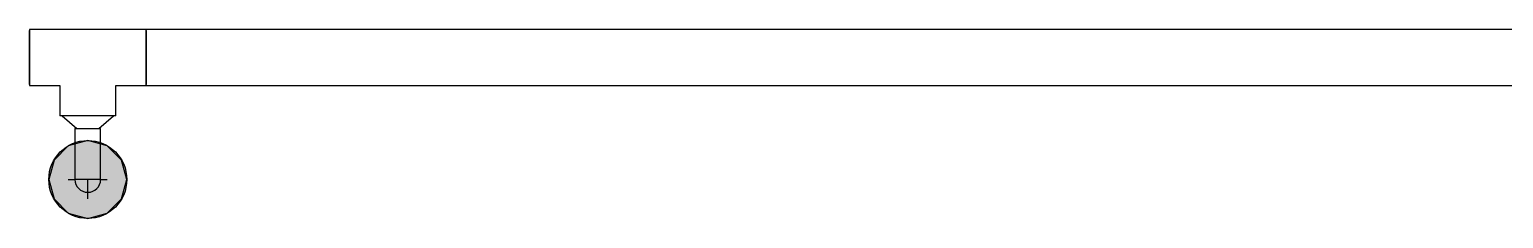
# Model space of a CAD drawing. Header units: inches. Extents: x -3327 to -1, y 8 to 1328.
# Drawn here: x -791 to -715.4, y 317.7 to 327.4 of the extents above; entities that cross this region are included whole.
import ezdxf

# ---------------------------------------------------------------- set-up
doc = ezdxf.new("R2010")
doc.units = ezdxf.units.IN
doc.header["$MEASUREMENT"] = 0
doc.layers.add('X - REF - FP', color=7, linetype='Continuous', true_color=0xb90000)

msp = doc.modelspace()

# ---------------------------------------------------------------- hatches: boundary and pattern name
at = {"layer": 'X - REF - FP'}
h = msp.add_hatch(color=256, dxfattribs=at)
edge = h.paths.add_edge_path(flags=0)
edge.add_arc((-788, 319.743), 2, 0, 360)
msp.add_hatch(color=256, dxfattribs=at).paths.add_polyline_path([(-788, 317.743), (-787, 318.011), (-786.268, 318.743), (-786, 319.743), (-786.268, 320.743), (-787, 321.475), (-788, 321.743), (-789, 321.475), (-789.732, 320.743), (-790, 319.743), (-789.732, 318.743), (-789, 318.011)], flags=0)

# ---------------------------------------------------------------- linework, layer by layer
for p, q in [((-785.008, 327.437), (-790.992, 327.437)), ((-790.992, 327.437), (-790.992, 325.281)), ((-790.992, 327.245), (-790.992, 327.388)), ((-790.992, 327.017), (-790.992, 327.244)), ((-790.992, 326.719), (-790.992, 327.016)), ((-790.992, 326.372), (-790.992, 326.719)), ((-646.992, 327.437), (-785.008, 327.437)), ((-785.008, 325.281), (-785.008, 327.437)), ((-785.008, 327.388), (-785.008, 327.245)), ((-785.008, 327.244), (-785.008, 327.017)), ((-785.008, 327.016), (-785.008, 326.719)), ((-785.008, 326.719), (-785.008, 326.372)), ((-790.992, 325.628), (-790.992, 326.372)), ((-785.008, 326.372), (-785.008, 325.628)), ((-790.992, 325.281), (-790.992, 325.628)), ((-790.992, 324.984), (-790.992, 325.281)), ((-790.992, 325.281), (-790.992, 324.562)), ((-785.008, 325.628), (-785.008, 325.281)), ((-785.008, 324.562), (-785.008, 325.281)), ((-785.008, 325.281), (-785.008, 324.984)), ((-790.992, 324.756), (-790.992, 324.983)), ((-790.992, 324.612), (-790.992, 324.755)), ((-790.992, 324.563), (-789.437, 324.563)), ((-789.437, 324.563), (-789.437, 323.008)), ((-786.563, 324.563), (-785.008, 324.563)), ((-786.563, 323.008), (-786.563, 324.563)), ((-785.008, 324.983), (-785.008, 324.756)), ((-785.008, 324.755), (-785.008, 324.612)), ((-785.008, 324.562), (-646.992, 324.562)), ((-786.563, 323.008), (-789.437, 323.008)), ((-789.313, 323.008), (-788.563, 322.352)), ((-787.438, 322.352), (-786.688, 323.008)), ((-788.658, 322.352), (-788.658, 319.743)), ((-788.658, 322.352), (-787.343, 322.352)), ((-787.343, 319.743), (-787.343, 322.352)), ((-789, 321.475), (-789.732, 320.743)), ((-788, 321.743), (-789, 321.475)), ((-787, 321.475), (-788, 321.743)), ((-786.268, 320.743), (-787, 321.475)), ((-789.732, 320.743), (-790, 319.743)), ((-786, 319.743), (-786.268, 320.743)), ((-790, 319.743), (-789.732, 318.743)), ((-789, 319.743), (-788.658, 319.743)), ((-787.343, 319.743), (-788.658, 319.743)), ((-788, 318.743), (-788, 319.743)), ((-787.343, 319.743), (-787, 319.743)), ((-786.268, 318.743), (-786, 319.743)), ((-789.732, 318.743), (-789, 318.011)), ((-787, 318.011), (-786.268, 318.743)), ((-789, 318.011), (-788, 317.743)), ((-788, 317.743), (-787, 318.011))]:
    msp.add_line(p, q, dxfattribs=at)
msp.add_circle((-788, 319.743), 2, dxfattribs=at)
msp.add_arc((-788, 319.743), 0.658, 180, 0, dxfattribs=at)

doc.saveas('drawing.dxf')
